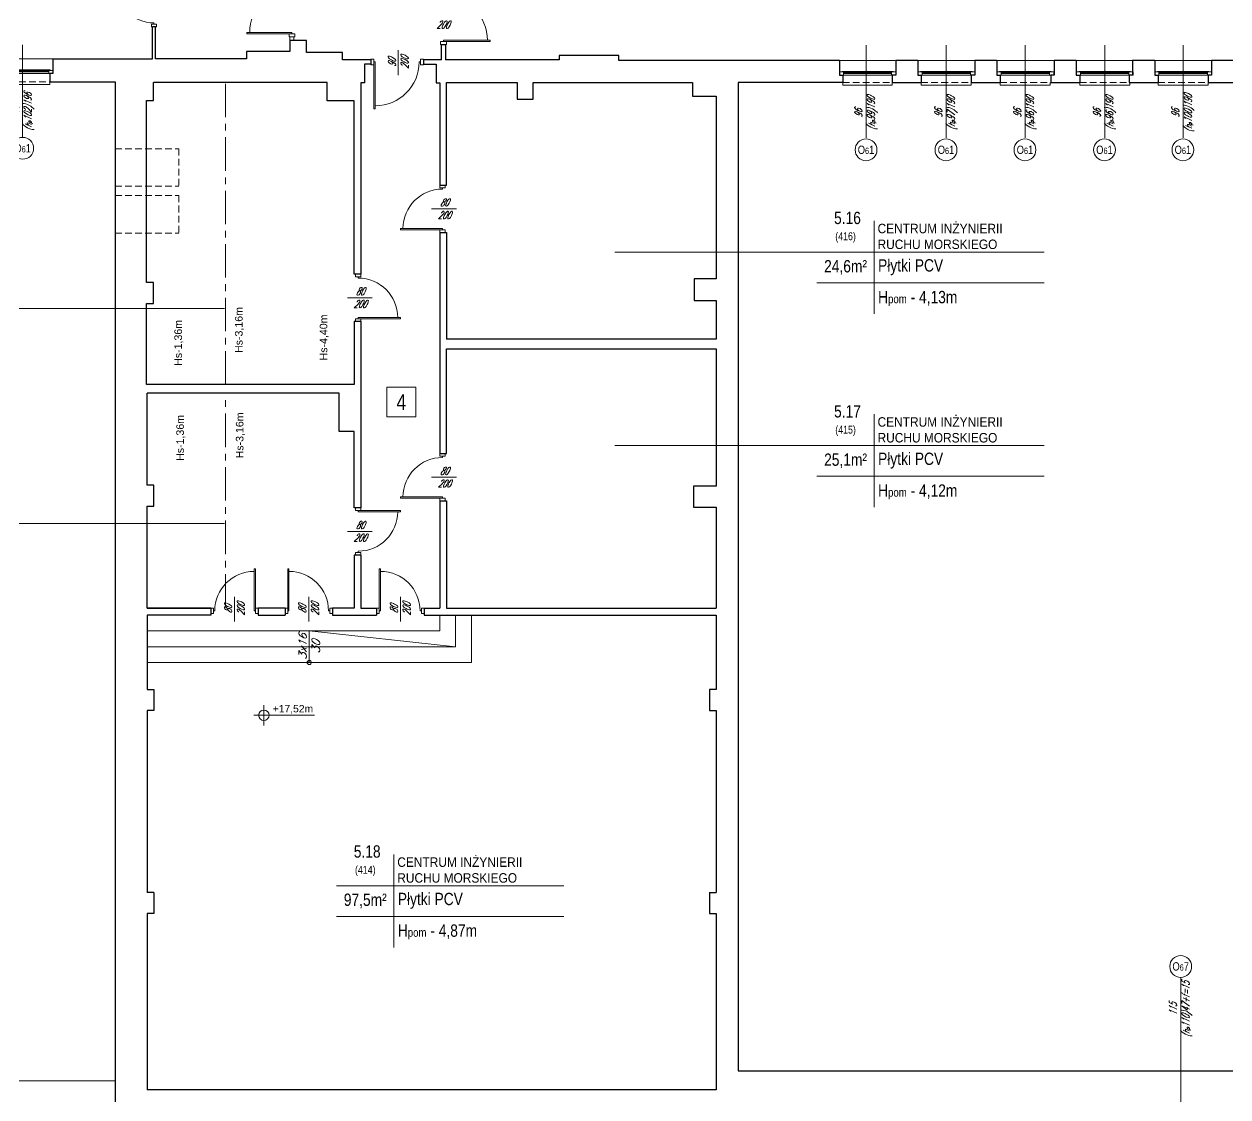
# Model space of a CAD drawing. Header units: millimetres. Extents: x -18485 to 40303, y -22087 to 35064.
# Drawn here: x 8272 to 10559, y -17910 to -15871 of the extents above; entities that cross this region are included whole.
import ezdxf
from ezdxf.enums import TextEntityAlignment as Align

# ---------------------------------------------------------------- set-up
doc = ezdxf.new("R2010")
doc.units = ezdxf.units.MM
doc.linetypes.add('CENTER', pattern=[50.8, 31.75, -6.35, 6.35, -6.35])
doc.linetypes.add('DASHED', pattern=[19.05, 12.7, -6.35])
doc.layers.get('0').update_dxf_attribs({"lineweight": 25})
for name, color, linetype, lineweight in [('01_ściany', 2, 'Continuous', 25), ('03-01_okna', 5, 'Continuous', 15), ('03-02_schody', 6, 'Continuous', 5), ('03_drzwi', 1, 'Continuous', 0), ('04-1_widok', 251, 'Continuous', 5), ('04-2_nad', 251, 'DASHED', 5), ('05-03_opis', 10, 'Continuous', 5)]:
    doc.layers.add(name, color=color, linetype=linetype, lineweight=lineweight)
doc.styles.add('arial', font='arial.ttf')
doc.styles.add('ariel', font='arial.ttf', dxfattribs={"width": 0.8})
doc.styles.add('ariel_wym', font='simplex.shx', dxfattribs={"width": 0.65, "oblique": 25})

# ---------------------------------------------------------------- blocks, each defined once
blk = doc.blocks.new('okno 107-196-2')
at = {"linetype": 'Continuous', "lineweight": 0}
for p, q in [((2.5, 26), (2.5, 22)), ((2.5, 24), (92.5, 24)), ((2.5, 23.5), (92.5, 23.5)), ((92.5, 26), (92.5, 22)), ((-0.5, 3), (-0.5, -2)), ((1.5, 22), (93.5, 22)), ((93.5, 19), (1.5, 19)), ((95.5, 3), (95.5, -2)), ((-0.5, -2), (95.5, -2))]:
    blk.add_line(p, q, dxfattribs=at)
at = {"linetype": 'DASHED'}
blk.add_line((-0.5, 3), (95.5, 3), dxfattribs=at)
at = {"linetype": 'Continuous', "lineweight": 0}
for points in [[(1.5, 25), (-6.5, 25), (-6.5, 19), (1.5, 19)], [(101.5, 25), (93.5, 25), (93.5, 19), (101.5, 19)]]:
    blk.add_lwpolyline(points, close=True, dxfattribs=at)
blk.add_lwpolyline([(-1.5, 25), (-1.5, 26), (96.5, 26), (96.5, 25)], dxfattribs=at)
at = {"layer": '04-1_widok'}
blk.add_line((100.5, 47), (-6.5, 47), dxfattribs=at)
at = {"layer": '05-03_opis', "lineweight": 0}
blk.add_line((44.1, 73.6), (44.1, -102.4), dxfattribs=at)
blk.add_circle((44.1, -123.1), 20.7, dxfattribs=at)
at = {"layer": '05-03_opis', "lineweight": 0, "insert": (44.1, -53.5), "char_height": 14.4, "width": 62.661, "attachment_point": 5, "rotation": 90, "style": 'ariel_wym'}
blk.add_mtext('108\\P({\\H0.8333x;h\\H0.6x;p}102)196', dxfattribs=at)
at = {"layer": '05-03_opis', "lineweight": 0, "insert": (44.1, -123.1), "char_height": 15.84, "width": 75.194, "attachment_point": 5, "style": 'ariel'}
blk.add_mtext('O{\\H0.7576x;6}1', dxfattribs=at)
blk = doc.blocks.new('*U1471')
blk.add_line((0, 0.375), (0, 0.4))
at = {"ltscale": 0.8}
blk.add_lwpolyline([(0.05, 0.4), (0.05, 0.45), (-0.05, 0.45), (-0.05, 0.4)], close=True, dxfattribs=at)
blk.add_lwpolyline([(0, -0.4), (0, -0.375), (0.8, -0.375), (0.8, -0.4), (0.05, -0.4), (-0.05, -0.4), (-0.05, -0.45), (0.05, -0.45), (0.05, -0.4)])
blk.add_arc((0, -0.375), 0.75, 0, 90)
blk = doc.blocks.new('*U1467')
blk.add_line((0, -0.375), (0, -0.4))
blk.add_lwpolyline([(0, 0.4), (0, 0.375), (0.8, 0.375), (0.8, 0.4), (0.05, 0.4), (-0.05, 0.4), (-0.05, 0.45), (0.05, 0.45), (0.05, 0.4)])
at = {"ltscale": 0.8}
blk.add_lwpolyline([(0.05, -0.4), (0.05, -0.45), (-0.05, -0.45), (-0.05, -0.4)], close=True, dxfattribs=at)
blk.add_arc((0, 0.375), 0.75, 270, 360)
blk = doc.blocks.new('*U1470')
blk.add_line((0, -0.375), (0, -0.4))
blk.add_lwpolyline([(0, 0.4), (0, 0.375), (-0.8, 0.375), (-0.8, 0.4), (-0.05, 0.4), (0.05, 0.4), (0.05, 0.45), (-0.05, 0.45), (-0.05, 0.4)])
at = {"ltscale": 0.8}
blk.add_lwpolyline([(-0.05, -0.4), (-0.05, -0.45), (0.05, -0.45), (0.05, -0.4)], close=True, dxfattribs=at)
blk.add_arc((0, 0.375), 0.75, 180, 270)
blk = doc.blocks.new('*U1481')
blk.add_line((0, -0.375), (0, -0.4))
blk.add_lwpolyline([(0, 0.4), (0, 0.375), (0.8, 0.375), (0.8, 0.4), (0.05, 0.4), (-0.05, 0.4), (-0.05, 0.45), (0.05, 0.45), (0.05, 0.4)])
at = {"ltscale": 0.8}
blk.add_lwpolyline([(0.05, -0.4), (0.05, -0.45), (-0.05, -0.45), (-0.05, -0.4)], close=True, dxfattribs=at)
blk.add_arc((0, 0.375), 0.75, 270, 360)
blk = doc.blocks.new('*U1468')
blk.add_line((0, -0.375), (0, -0.4))
blk.add_lwpolyline([(0, 0.4), (0, 0.375), (-0.8, 0.375), (-0.8, 0.4), (-0.05, 0.4), (0.05, 0.4), (0.05, 0.45), (-0.05, 0.45), (-0.05, 0.4)])
at = {"ltscale": 0.8}
blk.add_lwpolyline([(-0.05, -0.4), (-0.05, -0.45), (0.05, -0.45), (0.05, -0.4)], close=True, dxfattribs=at)
blk.add_arc((0, 0.375), 0.75, 180, 270)
blk = doc.blocks.new('*U1469')
blk.add_line((0, -0.375), (0, -0.4))
blk.add_lwpolyline([(0, 0.4), (0, 0.375), (-0.8, 0.375), (-0.8, 0.4), (-0.05, 0.4), (0.05, 0.4), (0.05, 0.45), (-0.05, 0.45), (-0.05, 0.4)])
at = {"ltscale": 0.8}
blk.add_lwpolyline([(-0.05, -0.4), (-0.05, -0.45), (0.05, -0.45), (0.05, -0.4)], close=True, dxfattribs=at)
blk.add_arc((0, 0.375), 0.75, 180, 270)
blk = doc.blocks.new('*U1463')
blk.add_line((0, 0.375), (0, 0.4))
at = {"ltscale": 0.8}
blk.add_lwpolyline([(-0.05, 0.4), (-0.05, 0.45), (0.05, 0.45), (0.05, 0.4)], close=True, dxfattribs=at)
blk.add_lwpolyline([(0, -0.4), (0, -0.375), (-0.8, -0.375), (-0.8, -0.4), (-0.05, -0.4), (0.05, -0.4), (0.05, -0.45), (-0.05, -0.45), (-0.05, -0.4)])
blk.add_arc((0, -0.375), 0.75, 90, 180)
blk = doc.blocks.new('kota rzutowa')
at = {"ltscale": 0.5}
for p, q in [((-20.6, 0), (102.8, 0)), ((0, -20.6), (0, 20.6))]:
    blk.add_line(p, q, dxfattribs=at)
blk.add_circle((0, 0), 10.6, dxfattribs=at)
at = {"ltscale": 0.5, "style": 'arial'}
blk.add_attdef('POZ._POSADKI_WYKOŃCZONWJ', text='', height=15, dxfattribs=at).set_placement((17.9, 1.4), align=Align.BOTTOM_LEFT)
blk.add_attdef('POZ._POSADZKI_KONSTRUKCJA', text='', height=15, dxfattribs=at).set_placement((17, -5), align=Align.TOP_LEFT)

msp = doc.modelspace()

# ---------------------------------------------------------------- linework, layer by layer
at = {"layer": '01_ściany'}
for p, q in [((8516.1, -15937.2), (8516.1, -15876.2)), ((8522.1, -15876.2), (8516.1, -15876.2)), ((8522.1, -15937.2), (8522.1, -15876.2)), ((8522.1, -15937.2), (8522.1, -15876.2)), ((8809.1, -15902.2), (8777.1, -15902.2)), ((8777.1, -15902.2), (8777.1, -15923.2)), ((8809.1, -15925.2), (8809.1, -15902.2)), ((9065.1, -15939.2), (9065.1, -15910.2)), ((9065.1, -15910.2), (9073.1, -15910.2)), ((9073.1, -15910.2), (9073.1, -15939.2)), ((8327.1, -15937.2), (8327.1, -15965.2)), ((8327.1, -15937.2), (8516.1, -15937.2)), ((8695.1, -15937.2), (8522.1, -15937.2)), ((8777.1, -15923.2), (8695.1, -15923.2)), ((8695.1, -15923.2), (8695.1, -15937.2)), ((8877.1, -15925.2), (8809.1, -15925.2)), ((8877.1, -15939.2), (8877.1, -15925.2)), ((9402.1, -15931.2), (9289.1, -15931.2)), ((9289.1, -15931.2), (9289.1, -15939.2)), ((9402.1, -15940.2), (9402.1, -15931.2)), ((8931.1, -15939.2), (8877.1, -15939.2)), ((8919.1, -15947.3), (8919.1, -15983.2)), ((8931.1, -15947.3), (8919.1, -15947.3)), ((8931.1, -15939.2), (8931.1, -15947.3)), ((9065.1, -15939.2), (9031.1, -15939.2)), ((9031.1, -15939.2), (9031.1, -15947.2)), ((9031.1, -15947.2), (9055.1, -15947.2)), ((9055.1, -15947.2), (9055.1, -15983.2)), ((9289.1, -15939.2), (9073.1, -15939.2)), ((9821.1, -15940.2), (9402.1, -15940.2)), ((9821.1, -15940.2), (9482.4, -15940.2)), ((9821.1, -15940.2), (9821.1, -15968.2)), ((9970.1, -15940.2), (9928.1, -15940.2)), ((9928.1, -15940.2), (9928.1, -15968.2)), ((9970.1, -15940.2), (9970.1, -15968.2)), ((10120.1, -15940.2), (10078.1, -15940.2)), ((10078.1, -15940.2), (10078.1, -15968.2)), ((10120.1, -15940.2), (10120.1, -15968.2)), ((10271.1, -15940.2), (10229.1, -15940.2)), ((10229.1, -15940.2), (10229.1, -15968.2)), ((10271.1, -15940.2), (10271.1, -15968.2)), ((10420.1, -15940.2), (10378.1, -15940.2)), ((10378.1, -15940.2), (10378.1, -15968.2)), ((10420.1, -15940.2), (10420.1, -15968.2)), ((10570.1, -15940.2), (10528.1, -15940.2)), ((10528.1, -15940.2), (10528.1, -15968.2)), ((8321.1, -15965.2), (8321.1, -15981.2)), ((8327.1, -15965.2), (8321.1, -15965.2)), ((8321.1, -15981.2), (8445.1, -15981.2)), ((8445.1, -15981.2), (8445.1, -18849.3)), ((8848.1, -15982.2), (8518.1, -15982.2)), ((8518.1, -16016.2), (8518.1, -15982.2)), ((8848.1, -16017.2), (8848.1, -15982.2)), ((8912.1, -15983.2), (8912.1, -16346.2)), ((8919.1, -15983.2), (8912.1, -15983.2)), ((9055.1, -15983.2), (9062.1, -15983.2)), ((9062.1, -15983.2), (9062.1, -16177.2)), ((9075.1, -16177.2), (9075.1, -15982.2)), ((9075.1, -15982.2), (9209.1, -15982.2)), ((9209.1, -15982.2), (9209.1, -16014.2)), ((9239.1, -16014.2), (9239.1, -15982.2)), ((9239.1, -15982.2), (9542.1, -15982.2)), ((9542.1, -15982.2), (9542.1, -16008.2)), ((9629.1, -15982.2), (9629.1, -17860)), ((9827.6, -15982.2), (9629.1, -15982.2)), ((9821.1, -15968.2), (9827.6, -15968.2)), ((9827.6, -15968.2), (9827.6, -15982.2)), ((9928.1, -15968.2), (9921.6, -15968.2)), ((9921.6, -15968.2), (9921.6, -15982.2)), ((9921.6, -15982.2), (9976.6, -15982.2)), ((9970.1, -15968.2), (9976.6, -15968.2)), ((9976.6, -15968.2), (9976.6, -15982.2)), ((10078.1, -15968.2), (10071.6, -15968.2)), ((10071.6, -15968.2), (10071.6, -15982.2)), ((10071.6, -15982.2), (10126.6, -15982.2)), ((10120.1, -15968.2), (10126.6, -15968.2)), ((10126.6, -15968.2), (10126.6, -15982.2)), ((10229.1, -15968.2), (10222.6, -15968.2)), ((10222.6, -15968.2), (10222.6, -15982.2)), ((10222.6, -15982.2), (10277.6, -15982.2)), ((10271.1, -15968.2), (10277.6, -15968.2)), ((10277.6, -15968.2), (10277.6, -15982.2)), ((10378.1, -15968.2), (10371.6, -15968.2)), ((10371.6, -15968.2), (10371.6, -15982.2)), ((10371.6, -15982.2), (10426.6, -15982.2)), ((10420.1, -15968.2), (10426.6, -15968.2)), ((10426.6, -15968.2), (10426.6, -15982.2)), ((10528.1, -15968.2), (10521.6, -15968.2)), ((10521.6, -15968.2), (10521.6, -15982.2)), ((10521.6, -15982.2), (10576.6, -15982.2)), ((8505.1, -16362.2), (8505.1, -16016.2)), ((8505.1, -16016.2), (8518.1, -16016.2)), ((8899.1, -16017.2), (8848.1, -16017.2)), ((8899.1, -16346.2), (8899.1, -16017.2)), ((9209.1, -16014.2), (9239.1, -16014.2)), ((9542.1, -16008.2), (9587.1, -16008.2)), ((9587.1, -16008.2), (9587.1, -16355.2)), ((9062.1, -16177.2), (9075.1, -16177.2)), ((9062.1, -16267.2), (9075.1, -16267.2)), ((9062.1, -16267.2), (9062.1, -16687.2)), ((9075.1, -16267.2), (9075.1, -16470.2)), ((8912.1, -16346.2), (8899.1, -16346.2)), ((8518.1, -16362.2), (8505.1, -16362.2)), ((8518.1, -16402.2), (8518.1, -16362.2)), ((9587.1, -16355.2), (9545.1, -16355.2)), ((9545.1, -16355.2), (9545.1, -16396.2)), ((8505.1, -16556.2), (8505.1, -16402.2)), ((8505.1, -16402.2), (8505.1, -16402.2)), ((8505.1, -16402.2), (8518.1, -16402.2)), ((9545.1, -16396.2), (9587.1, -16396.2)), ((9587.1, -16396.2), (9587.1, -16470.2)), ((8912.1, -16436.2), (8899.1, -16436.2)), ((8899.1, -16436.2), (8899.1, -16556.2)), ((8912.1, -16436.2), (8912.1, -16790.2)), ((9587.1, -16470.2), (9075.1, -16470.2)), ((9075.1, -16687.2), (9075.1, -16488.2)), ((9075.1, -16488.2), (9587.1, -16488.2)), ((9587.1, -16488.2), (9587.1, -16749.2)), ((8899.1, -16556.2), (8505.1, -16556.2)), ((8506.1, -16747.2), (8506.1, -16572.2)), ((8871.1, -16572.2), (8506.1, -16572.2)), ((8871.1, -16645.2), (8871.1, -16572.2)), ((8899.1, -16645.2), (8871.1, -16645.2)), ((8899.1, -16790.2), (8899.1, -16645.2)), ((9062.1, -16687.2), (9075.1, -16687.2)), ((8519.1, -16747.2), (8506.1, -16747.2)), ((8519.1, -16787.2), (8519.1, -16747.2)), ((9587.1, -16749.2), (9544.1, -16749.2)), ((9544.1, -16749.2), (9544.1, -16789.2)), ((9062.1, -16777.2), (9075.1, -16777.2)), ((9062.1, -16777.2), (9062.1, -16981.2)), ((9075.1, -16777.2), (9075.1, -16981.2)), ((8506.1, -16981.2), (8506.1, -16787.2)), ((8506.1, -16981.2), (8506.1, -16787.2)), ((8506.1, -16787.2), (8519.1, -16787.2)), ((8912.1, -16790.2), (8899.1, -16790.2)), ((9544.1, -16789.2), (9587.1, -16789.2)), ((9587.1, -16789.2), (9587.1, -16981.2)), ((8912.1, -16880.2), (8899.1, -16880.2)), ((8899.1, -16880.2), (8899.1, -16981.2)), ((8912.1, -16880.2), (8912.1, -16981.2)), ((8627.1, -16981.2), (8506.1, -16981.2)), ((8506.1, -16981.2), (8627.1, -16981.2)), ((8627.1, -16981.2), (8627.1, -16994.2)), ((8768.1, -16981.2), (8717.1, -16981.2)), ((8717.1, -16981.2), (8717.1, -16994.2)), ((8768.1, -16981.2), (8768.1, -16994.2)), ((8899.1, -16981.2), (8858.1, -16981.2)), ((8858.1, -16981.2), (8858.1, -16994.2)), ((8912.1, -16981.2), (8942.1, -16981.2)), ((8942.1, -16981.2), (8942.1, -16994.2)), ((9032.1, -16981.2), (9032.1, -16994.2)), ((9032.1, -16981.2), (9062.1, -16981.2)), ((9075.1, -16981.2), (9587.1, -16981.2)), ((8627.1, -16994.2), (8506.1, -16994.2)), ((8506.1, -16994.2), (8506.1, -17135.2)), ((8506.1, -16994.2), (8506.1, -17135.2)), ((8717.1, -16994.2), (8768.1, -16994.2)), ((8858.1, -16994.2), (8942.1, -16994.2)), ((9032.1, -16994.2), (9587.1, -16994.2)), ((9032.1, -16994.2), (9062.1, -16994.2)), ((9062.1, -16994.2), (9092.1, -16994.2)), ((9092.1, -16994.2), (9122.1, -16994.2)), ((9587.1, -16994.2), (9587.1, -17135.2)), ((8506.1, -17135.2), (8519.1, -17135.2)), ((8519.1, -17135.2), (8519.1, -17175.2)), ((9587.1, -17135.2), (9574.1, -17135.2)), ((9574.1, -17135.2), (9574.1, -17175.2)), ((8506.1, -17175.2), (8506.1, -17521.2)), ((8519.1, -17175.2), (8506.1, -17175.2)), ((9574.1, -17175.2), (9587.1, -17175.2)), ((9587.1, -17175.2), (9587.1, -17521.2)), ((8519.1, -17521.2), (8506.1, -17521.2)), ((8519.1, -17521.2), (8519.1, -17561.2)), ((9574.1, -17521.2), (9587.1, -17521.2)), ((9574.1, -17521.2), (9574.1, -17561.2)), ((8506.1, -17561.2), (8506.1, -17896.2)), ((8519.1, -17561.2), (8506.1, -17561.2)), ((9574.1, -17561.2), (9587.1, -17561.2)), ((9587.1, -17561.2), (9587.1, -17896.2)), ((9629.1, -17860), (12128.1, -17860)), ((9587.1, -17896.2), (8506.1, -17896.2))]:
    msp.add_line(p, q, dxfattribs=at)
at = {"layer": '03-01_okna', "linetype": 'Continuous', "lineweight": 0}
for p, q in [((9830.1, -15961.2), (9830.1, -15965.2)), ((9919.1, -15961.2), (9919.1, -15965.2)), ((9979.1, -15961.2), (9979.1, -15965.2)), ((10069.1, -15961.2), (10069.1, -15965.2)), ((10129.1, -15961.2), (10129.1, -15965.2)), ((10219.1, -15961.2), (10219.1, -15965.2)), ((10280.1, -15961.2), (10280.1, -15965.2)), ((10370.1, -15961.2), (10370.1, -15965.2)), ((10429.1, -15961.2), (10429.1, -15965.2)), ((10519.1, -15961.2), (10519.1, -15965.2)), ((9827.6, -15982.2), (9827.6, -15987.2)), ((9829.1, -15965.2), (9920.1, -15965.2)), ((9920.1, -15968.2), (9829.1, -15968.2)), ((9830.1, -15963.2), (9919.1, -15963.2)), ((9830.1, -15963.7), (9919.1, -15963.7)), ((9921.6, -15982.2), (9921.6, -15987.2)), ((9976.6, -15982.2), (9976.6, -15987.2)), ((9978.1, -15965.2), (10070.1, -15965.2)), ((10070.1, -15968.2), (9978.1, -15968.2)), ((9979.1, -15963.2), (10069.1, -15963.2)), ((9979.1, -15963.7), (10069.1, -15963.7)), ((10071.6, -15982.2), (10071.6, -15987.2)), ((10126.6, -15982.2), (10126.6, -15987.2)), ((10128.1, -15965.2), (10220.1, -15965.2)), ((10220.1, -15968.2), (10128.1, -15968.2)), ((10129.1, -15963.2), (10219.1, -15963.2)), ((10129.1, -15963.7), (10219.1, -15963.7)), ((10221.6, -15982.2), (10221.6, -15987.2)), ((10277.6, -15982.2), (10277.6, -15987.2)), ((10279.1, -15965.2), (10371.1, -15965.2)), ((10371.1, -15968.2), (10279.1, -15968.2)), ((10280.1, -15963.2), (10370.1, -15963.2)), ((10280.1, -15963.7), (10370.1, -15963.7)), ((10372.6, -15982.2), (10372.6, -15987.2)), ((10426.6, -15982.2), (10426.6, -15987.2)), ((10428.1, -15965.2), (10520.1, -15965.2)), ((10520.1, -15968.2), (10428.1, -15968.2)), ((10429.1, -15963.2), (10519.1, -15963.2)), ((10429.1, -15963.7), (10519.1, -15963.7)), ((10521.6, -15982.2), (10521.6, -15987.2)), ((9827.6, -15987.2), (9921.6, -15987.2)), ((9976.6, -15987.2), (10071.6, -15987.2)), ((10126.6, -15987.2), (10221.6, -15987.2)), ((10277.6, -15987.2), (10372.6, -15987.2)), ((10426.6, -15987.2), (10521.6, -15987.2))]:
    msp.add_line(p, q, dxfattribs=at)
at = {"layer": '03-01_okna', "linetype": 'DASHED'}
for p, q in [((9827.6, -15982.2), (9921.6, -15982.2)), ((9976.6, -15982.2), (10071.6, -15982.2)), ((10126.6, -15982.2), (10221.6, -15982.2)), ((10277.6, -15982.2), (10372.6, -15982.2)), ((10426.6, -15982.2), (10521.6, -15982.2))]:
    msp.add_line(p, q, dxfattribs=at)
at = {"layer": '03-01_okna', "linetype": 'Continuous', "lineweight": 0}
for points in [[(9826.1, -15962.2), (9826.1, -15961.2), (9923.1, -15961.2), (9923.1, -15962.2)], [(9975.1, -15962.2), (9975.1, -15961.2), (10073.1, -15961.2), (10073.1, -15962.2)], [(10125.1, -15962.2), (10125.1, -15961.2), (10223.1, -15961.2), (10223.1, -15962.2)], [(10276.1, -15962.2), (10276.1, -15961.2), (10374.1, -15961.2), (10374.1, -15962.2)], [(10425.1, -15962.2), (10425.1, -15961.2), (10523.1, -15961.2), (10523.1, -15962.2)]]:
    msp.add_lwpolyline(points, dxfattribs=at)
for points in [[(9829.1, -15962.2), (9821.1, -15962.2), (9821.1, -15968.2), (9829.1, -15968.2)], [(9928.1, -15962.2), (9920.1, -15962.2), (9920.1, -15968.2), (9928.1, -15968.2)], [(9978.1, -15962.2), (9970.1, -15962.2), (9970.1, -15968.2), (9978.1, -15968.2)], [(10078.1, -15962.2), (10070.1, -15962.2), (10070.1, -15968.2), (10078.1, -15968.2)], [(10128.1, -15962.2), (10120.1, -15962.2), (10120.1, -15968.2), (10128.1, -15968.2)], [(10228.1, -15962.2), (10220.1, -15962.2), (10220.1, -15968.2), (10228.1, -15968.2)], [(10279.1, -15962.2), (10271.1, -15962.2), (10271.1, -15968.2), (10279.1, -15968.2)], [(10379.1, -15962.2), (10371.1, -15962.2), (10371.1, -15968.2), (10379.1, -15968.2)], [(10428.1, -15962.2), (10420.1, -15962.2), (10420.1, -15968.2), (10428.1, -15968.2)], [(10528.1, -15962.2), (10520.1, -15962.2), (10520.1, -15968.2), (10528.1, -15968.2)]]:
    msp.add_lwpolyline(points, close=True, dxfattribs=at)
at = {"layer": '03-02_schody'}
for p, q in [((9062.1, -16994.2), (9062.1, -17024.2)), ((9092.1, -16994.2), (9092.1, -17054.2)), ((9122.1, -16994.2), (9122.1, -17084.2)), ((9062.1, -17024.2), (8506.1, -17024.2)), ((8814.1, -17084.2), (8814.1, -17024.2)), ((8814.1, -17024.2), (9092.1, -17054.2)), ((9092.1, -17054.2), (8506.1, -17054.2)), ((9122.1, -17084.2), (8506.1, -17084.2))]:
    msp.add_line(p, q, dxfattribs=at)
msp.add_circle((8814.1, -17084.2), 4, dxfattribs=at)
at = {"layer": '03_drzwi'}
for p, q in [((8785.1, -15895.2), (8777.1, -15895.2)), ((8777.1, -15895.2), (8777.1, -15902.2)), ((8785.1, -15902.2), (8785.1, -15895.2))]:
    msp.add_line(p, q, dxfattribs=at)
at = {"layer": '04-1_widok'}
for p, q in [((9927.1, -15940.2), (9821.1, -15940.2)), ((10078.1, -15940.2), (9970.1, -15940.2)), ((10228.1, -15940.2), (10120.1, -15940.2)), ((10379.1, -15940.2), (10271.1, -15940.2)), ((10528.1, -15940.2), (10420.1, -15940.2)), ((8445.1, -17878.9), (7615.1, -17878.9))]:
    msp.add_line(p, q, dxfattribs=at)
at = {"layer": '04-2_nad', "linetype": 'CENTER', "ltscale": 2}
for p, q in [((8655.1, -16556.2), (8655.1, -15982.2)), ((8655.1, -16979.7), (8655.1, -16572.2))]:
    msp.add_line(p, q, dxfattribs=at)
at = {"layer": '04-2_nad'}
for p, q in [((8445.1, -16108.2), (8566.1, -16108.2)), ((8566.1, -16108.2), (8566.1, -16179.2)), ((8445.1, -16179.2), (8566.1, -16179.2)), ((8445.1, -16197.2), (8566.1, -16197.2)), ((8566.1, -16197.2), (8566.1, -16268.2)), ((8445.1, -16268.2), (8566.1, -16268.2))]:
    msp.add_line(p, q, dxfattribs=at)
at = {"layer": '05-03_opis', "lineweight": 0}
for p, q in [((9872.2, -15911.5), (9872.2, -16087.6)), ((10024.1, -15911.5), (10024.1, -16087.6)), ((10174.1, -15911.5), (10174.1, -16087.6)), ((10325.1, -15911.5), (10325.1, -16087.6)), ((10474.1, -15911.5), (10474.1, -16087.6)), ((8983.1, -15920.9), (8983.1, -15968.1)), ((9093.8, -16222.2), (9046.6, -16222.2)), ((8933.8, -16391.2), (8886.6, -16391.2)), ((9093.8, -16732.2), (9046.6, -16732.2)), ((8933.8, -16835.2), (8886.6, -16835.2)), ((8672.1, -16959.4), (8672.1, -17006.6)), ((8813.1, -16959.4), (8813.1, -17006.6)), ((8987.1, -16959.4), (8987.1, -17006.6)), ((10469.9, -18076), (10469.9, -17682.4))]:
    msp.add_line(p, q, dxfattribs=at)
at = {"layer": '05-03_opis'}
for p, q in [((9887.3, -16245.1), (9887.3, -16421.8)), ((9394.4, -16304.6), (10210.1, -16304.6)), ((9778.3, -16362.9), (10210.1, -16362.9)), ((7837.6, -16411.7), (8653.3, -16411.7)), ((9887.3, -16612.6), (9887.3, -16789.3)), ((9394.4, -16672.1), (10210.1, -16672.1)), ((9778.3, -16730.4), (10210.1, -16730.4)), ((7837.6, -16820.1), (8653.3, -16820.1)), ((8975, -17448.9), (8975, -17625.6)), ((8866.1, -17508.3), (9297.8, -17508.3)), ((8866.1, -17566.7), (9297.8, -17566.7))]:
    msp.add_line(p, q, dxfattribs=at)
msp.add_lwpolyline([(8961.4, -16561.2), (9016.7, -16561.2), (9016.7, -16617.7), (8961.4, -16617.7)], close=True, dxfattribs=at)
at = {"layer": '05-03_opis', "lineweight": 0}
for centre in [(9871.7, -16110.2), (10023.6, -16110.2), (10173.6, -16110.2), (10324.6, -16110.2), (10473.6, -16110.2), (10469.4, -17661.7)]:
    msp.add_circle(centre, 20.7, dxfattribs=at)

# ---------------------------------------------------------------- block references
at = {"layer": '03-01_okna'}
msp.add_blockref('okno 107-196-2', (8225.6, -15984.2), dxfattribs=at)
at = {"layer": '03_drzwi'}
for name, p, xscale, yscale, zscale, rotation in [('*U1471', (8519.1, -15833.2), 95.55555555553019, 95.55555555553019, 95.55555555553019, 180), ('*U1481', (8781.1, -15847.2), 106.666666666636, 106.666666666636, 106.666666666636, 180), ('*U1468', (9069.1, -15860.2), 111.1111111110813, 111.1111111110813, 111.1111111110813, 180), ('*U1469', (8981.1, -15943.2), 111.1111570682551, 111.1111570682551, 111.1111570682551, 90), ('*U1467', (9067.1, -16222.2), 99.99999999997272, 99.99999999997453, 99.99999999997272, 180), ('*U1470', (8907.1, -16391.2), 99.99999999997272, 99.99999999997453, 99.99999999997272, 180), ('*U1467', (9067.1, -16732.2), 99.99999999997272, 99.99999999997453, 99.99999999997272, 180), ('*U1463', (8907.1, -16835.2), 99.99999999997272, 99.99999999997453, 99.99999999997272, 180), ('*U1470', (8672.1, -16986.2), 99.99999999997453, 99.99999999997453, 99.99999999997279, 270), ('*U1470', (8813.1, -16986.2), -99.99999999997453, 99.99999999997453, 99.99999999997279, 90), ('*U1470', (8987.1, -16986.2), -99.99999999997453, 99.99999999997453, 99.99999999997279, 90)]:
    msp.add_blockref(name, p, dxfattribs=dict(at, xscale=xscale, yscale=yscale, zscale=zscale, rotation=rotation))
at = {"layer": '05-03_opis', "xscale": 0.9359999999996944, "yscale": 0.9360000000015134, "zscale": 0.9359999999996944}
msp.add_blockref('kota rzutowa', (8727.9, -17184.5), dxfattribs=at).add_auto_attribs({'POZ._POSADKI_WYKOŃCZONWJ': '+17,52m'})

# ---------------------------------------------------------------- texts
at = {"layer": '05-03_opis', "lineweight": 0, "attachment_point": 5}
for s, insert, char_height, width, style in [('90\\P200', (9067.9, -15860.2), 14.4, 68.936, 'ariel_wym'), ('O{\\H0.7576x;6}1', (9871.7, -16110.2), 15.84, 75.194, 'ariel'), ('O{\\H0.7576x;6}1', (10023.6, -16110.2), 15.84, 75.194, 'ariel'), ('O{\\H0.7576x;6}1', (10173.6, -16110.2), 15.84, 75.194, 'ariel'), ('O{\\H0.7576x;6}1', (10324.6, -16110.2), 15.84, 75.194, 'ariel'), ('O{\\H0.7576x;6}1', (10473.6, -16110.2), 15.84, 75.194, 'ariel'), ('80\\P200', (9070.4, -16222.2), 14.4, 68.936, 'ariel_wym'), ('80\\P200', (8910.4, -16391.2), 14.4, 68.936, 'ariel_wym'), ('80\\P200', (9070.4, -16732.2), 14.4, 68.936, 'ariel_wym'), ('80\\P200', (8910.4, -16835.2), 14.4, 68.936, 'ariel_wym'), ('O{\\H0.7576x;6}7', (10469.4, -17661.7), 15.84, 75.194, 'ariel')]:
    msp.add_mtext(s, dxfattribs=dict(at, insert=insert, char_height=char_height, width=width, style=style))
at = {"layer": '05-03_opis', "lineweight": 0, "attachment_point": 5, "rotation": 90}
for s, insert, char_height, width, style in [('90\\P200', (8983.1, -15944.3), 14.4, 68.936, 'ariel_wym'), ('96\\P({\\H0.8333x;h\\H0.6x;p}99)190', (9871.7, -16040.7), 14.4, 62.661, 'ariel_wym'), ('96\\P({\\H0.8333x;h\\H0.6x;p}97)190', (10023.6, -16040.7), 14.4, 62.661, 'ariel_wym'), ('96\\P({\\H0.8333x;h\\H0.6x;p}96)190', (10173.6, -16040.7), 14.4, 62.661, 'ariel_wym'), ('96\\P({\\H0.8333x;h\\H0.6x;p}96)190', (10324.6, -16040.7), 14.4, 62.661, 'ariel_wym'), ('96\\P({\\H0.8333x;h\\H0.6x;p}100)190', (10473.6, -16040.7), 14.4, 62.661, 'ariel_wym'), ('Hs-3,16m', (8681.6, -16452.5), 14.4, 68.936, 'arial'), ('Hs-1,36m', (8566.4, -16477), 14.4, 68.936, 'arial'), ('Hs-4,40m', (8842.5, -16466.7), 14.4, 68.936, 'arial'), ('Hs-1,36m', (8570.1, -16657.6), 14.4, 68.936, 'arial'), ('Hs-3,16m', (8683.2, -16652.7), 14.4, 68.936, 'arial'), ('80\\P200', (8672.1, -16982.8), 14.4, 68.936, 'ariel_wym'), ('80\\P200', (8813.1, -16982.8), 14.4, 68.936, 'ariel_wym'), ('80\\P200', (8987.1, -16982.8), 14.4, 68.936, 'ariel_wym'), ('{\\W1;3x16\\P30}', (8814.1, -17054.2), 15, 55, 'ariel_wym'), ('115\\P({\\H0.8333x;h\\H0.6x;p}110)47+f=15', (10469.4, -17743), 14.4, 62.661, 'ariel_wym')]:
    msp.add_mtext(s, dxfattribs=dict(at, insert=insert, char_height=char_height, width=width, style=style))
at = {"layer": '05-03_opis', "style": 'ariel'}
for s, insert, char_height, width, attachment_point in [(' 5.16\\P{\\H0.6404x;(416)}', (9832.8, -16257.1), 23.423, 108.913, 5), ('{\\W0.9; CENTRUM INŻYNIERII   \\P RUCHU MORSKIEGO}', (9887.3, -16274.8), 18, 322.789, 4), ('24,6m²', (9832.8, -16333.5), 23.42, 108.913, 5), (' Płytki PCV', (9887.3, -16333.2), 23.423, 322.789, 4), (' H{\\H0.7x;pom} - 4,13m', (9887.3, -16392.4), 23.423, 322.789, 4), ('4', (8989, -16589.5), 30, 55.359, 5), (' 5.17\\P{\\H0.6404x;(415)}', (9832.8, -16624.6), 23.423, 108.913, 5), ('{\\W0.9; CENTRUM INŻYNIERII   \\P RUCHU MORSKIEGO}', (9887.3, -16642.3), 18, 322.789, 4), ('25,1m²', (9832.8, -16701), 23.42, 108.913, 5), (' Płytki PCV', (9887.3, -16700.7), 23.423, 322.789, 4), (' H{\\H0.7x;pom} - 4,12m', (9887.3, -16759.9), 23.423, 322.789, 4), (' 5.18\\P{\\H0.6404x;(414)}', (8920.5, -17460.8), 23.423, 108.913, 5), ('{\\W0.9; CENTRUM INŻYNIERII   \\P RUCHU MORSKIEGO}', (8975, -17478.6), 18, 322.789, 4), ('97,5m²', (8920.5, -17537.2), 23.42, 108.913, 5), (' Płytki PCV', (8975, -17537), 23.423, 322.789, 4), (' H{\\H0.7x;pom} - 4,87m', (8975, -17596.1), 23.423, 322.789, 4)]:
    msp.add_mtext(s, dxfattribs=dict(at, insert=insert, char_height=char_height, width=width, attachment_point=attachment_point))

doc.saveas('drawing.dxf')
